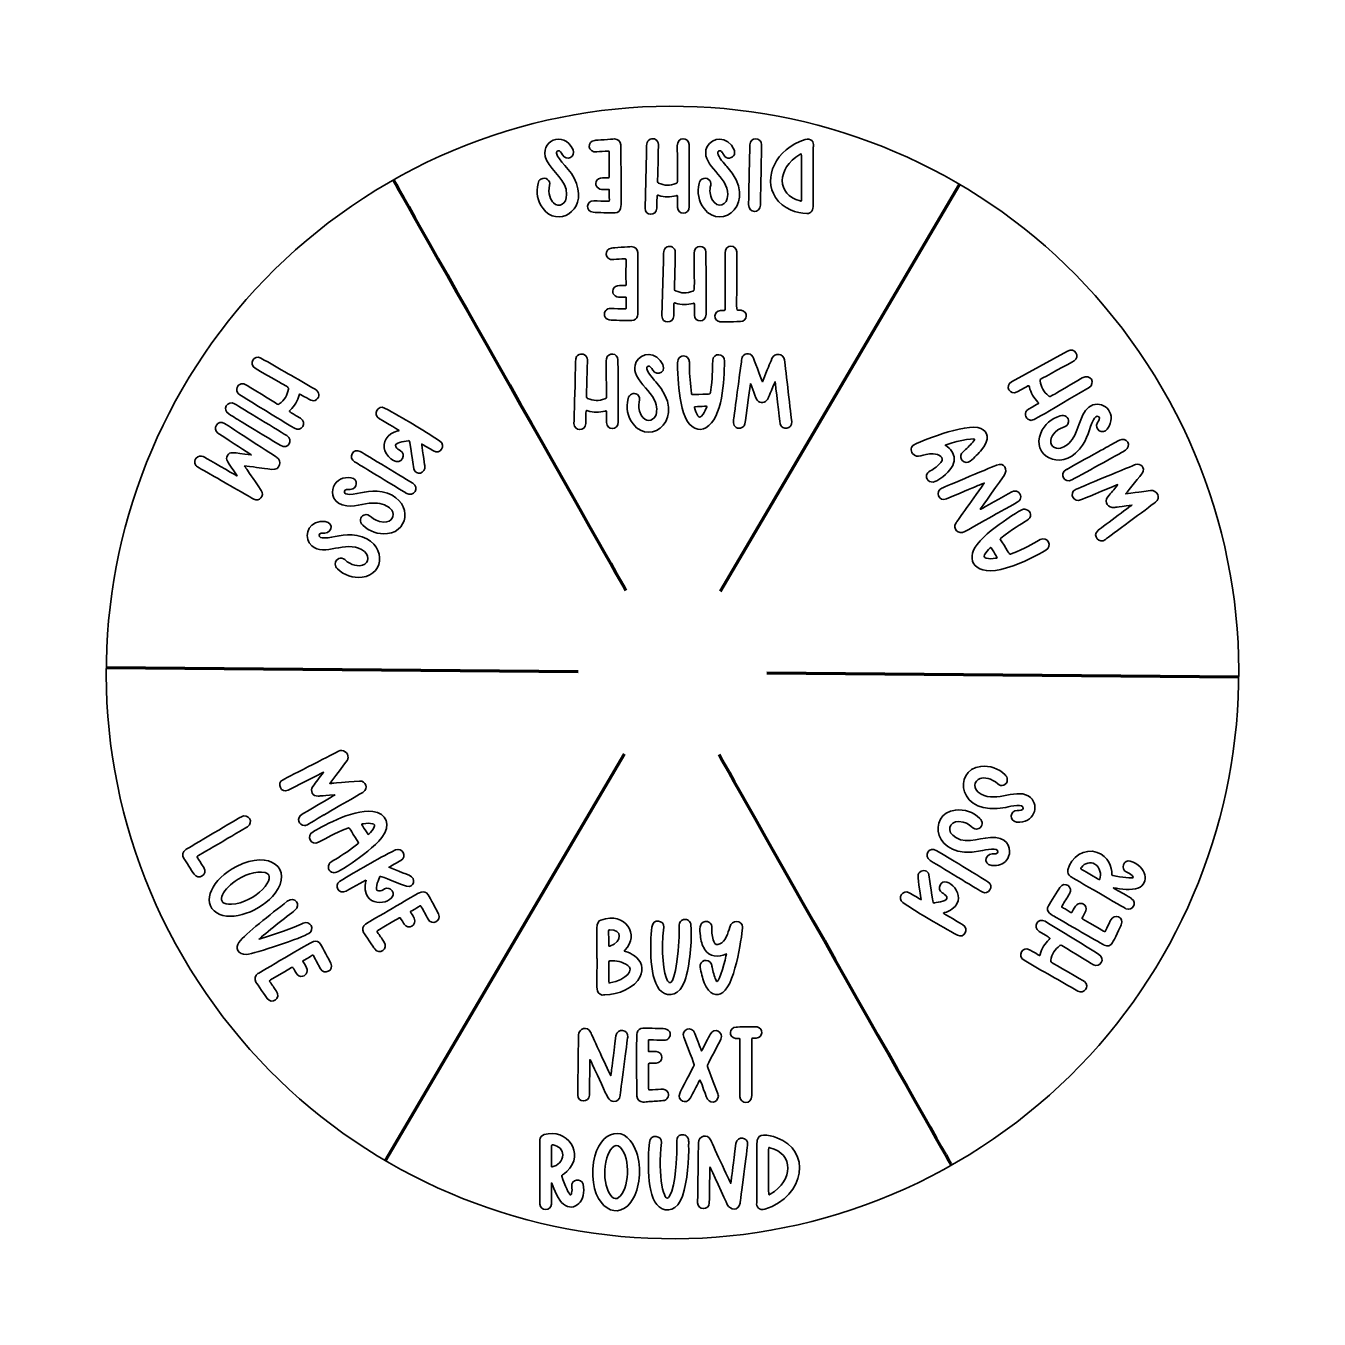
# Model space of a CAD drawing. Header units: inches. Extents: x -0.9 to 12.9, y -0.9 to 12.9.
import ezdxf

# ---------------------------------------------------------------- set-up
doc = ezdxf.new("R2010")
doc.units = ezdxf.units.IN
doc.header["$MEASUREMENT"] = 0
doc.layers.add('_U+0421_U+043B_U+043E_U+0439 1', color=7, linetype='Continuous')

msp = doc.modelspace()

# ---------------------------------------------------------------- linework, layer by layer
at = {"layer": '_U+0421_U+043B_U+043E_U+0439 1', "color": 7, "lineweight": 106, "true_color": 0xffffff}
for points in [[(6.507, 6.862), (9.042, 11.172)], [(5, 6.008), (0, 6.049)], [(12, 5.951), (7, 5.992)], [(2.958, 0.828), (5.493, 5.138)]]:
    msp.add_lwpolyline(points, dxfattribs=at)
at = {"layer": '_U+0421_U+043B_U+043E_U+0439 1', "color": 22, "lineweight": 35, "true_color": 0xe52421}
msp.add_open_spline([(9.011, 0.81), (6.144, -0.853), (2.473, 0.123), (0.81, 2.989), (-0.853, 5.856), (0.123, 9.527), (2.989, 11.19), (5.856, 12.853), (9.527, 11.877), (11.19, 9.011), (12.853, 6.144), (11.877, 2.473), (9.011, 0.81)], degree=3, knots=[0, 0, 0, 0, 1, 1, 1, 2, 2, 2, 3, 3, 3, 4, 4, 4, 4], dxfattribs=at)
at = {"layer": '_U+0421_U+043B_U+043E_U+0439 1', "color": 98, "lineweight": 35, "true_color": 0x010202}
for points, knots in [([(4.983, 11.182), (4.928, 11.338), (4.782, 11.424), (4.772, 11.504), (4.77, 11.517), (4.775, 11.523), (4.787, 11.528), (4.808, 11.535), (4.822, 11.507), (4.835, 11.485), (4.877, 11.415), (4.979, 11.467), (4.946, 11.54), (4.851, 11.752), (4.574, 11.633), (4.665, 11.431), (4.725, 11.299), (4.881, 11.22), (4.878, 11.066), (4.88, 10.958), (4.794, 10.926), (4.74, 10.976), (4.71, 11.002), (4.674, 11.075), (4.698, 11.164), (4.71, 11.211), (4.656, 11.26), (4.605, 11.228), (4.588, 11.218), (4.579, 11.202), (4.575, 11.183), (4.551, 11.086), (4.568, 10.996), (4.628, 10.916), (4.776, 10.716), (5.089, 10.88), (4.983, 11.182)], [0, 0, 0, 0, 1, 1, 1, 2, 2, 2, 3, 3, 3, 4, 4, 4, 5, 5, 5, 6, 6, 6, 7, 7, 7, 8, 8, 8, 9, 9, 9, 10, 10, 10, 11, 11, 11, 12, 12, 12, 12]), ([(5.315, 10.994), (5.265, 10.996), (5.215, 10.997), (5.166, 10.999), (5.083, 11.002), (5.073, 10.883), (5.16, 10.877), (5.202, 10.874), (5.345, 10.87), (5.389, 10.87), (5.463, 10.871), (5.455, 10.955), (5.455, 10.994), (5.456, 11.066), (5.453, 11.588), (5.453, 11.592), (5.452, 11.629), (5.422, 11.655), (5.384, 11.654), (5.361, 11.653), (5.19, 11.64), (5.176, 11.639), (5.094, 11.632), (5.096, 11.507), (5.199, 11.517), (5.237, 11.521), (5.275, 11.523), (5.314, 11.526), (5.342, 11.529), (5.322, 11.514), (5.33, 11.255), (5.33, 11.24), (5.324, 11.243), (5.283, 11.242), (5.252, 11.242), (5.22, 11.245), (5.199, 11.216), (5.171, 11.175), (5.197, 11.125), (5.248, 11.12), (5.327, 11.113), (5.332, 11.132), (5.33, 11.103), (5.329, 11.072), (5.33, 11.041), (5.331, 11.009), (5.331, 10.994), (5.331, 10.994), (5.315, 10.994)], [0, 0, 0, 0, 1, 1, 1, 2, 2, 2, 3, 3, 3, 4, 4, 4, 5, 5, 5, 6, 6, 6, 7, 7, 7, 8, 8, 8, 9, 9, 9, 10, 10, 10, 11, 11, 11, 12, 12, 12, 13, 13, 13, 14, 14, 14, 15, 15, 15, 16, 16, 16, 16]), ([(5.834, 10.92), (5.838, 11.073), (5.831, 11.062), (5.854, 11.055), (5.915, 11.037), (5.977, 11.036), (6.039, 11.053), (6.06, 11.059), (6.05, 11.063), (6.053, 10.929), (6.055, 10.847), (6.178, 10.843), (6.178, 10.937), (6.177, 11.17), (6.177, 11.379), (6.175, 11.594), (6.174, 11.674), (6.05, 11.687), (6.051, 11.58), (6.053, 11.165), (6.059, 11.191), (6.036, 11.182), (5.974, 11.157), (5.914, 11.159), (5.853, 11.186), (5.844, 11.19), (5.841, 11.194), (5.841, 11.204), (5.842, 11.218), (5.851, 11.574), (5.851, 11.597), (5.849, 11.642), (5.803, 11.67), (5.763, 11.651), (5.718, 11.629), (5.727, 11.589), (5.724, 11.505), (5.724, 11.505), (5.709, 10.922), (5.709, 10.922), (5.708, 10.836), (5.831, 10.832), (5.834, 10.92)], [0, 0, 0, 0, 1, 1, 1, 2, 2, 2, 3, 3, 3, 4, 4, 4, 5, 5, 5, 6, 6, 6, 7, 7, 7, 8, 8, 8, 9, 9, 9, 10, 10, 10, 11, 11, 11, 12, 12, 12, 13, 13, 13, 14, 14, 14, 14]), ([(6.576, 11.362), (6.55, 11.391), (6.485, 11.459), (6.479, 11.504), (6.477, 11.517), (6.482, 11.523), (6.494, 11.528), (6.505, 11.531), (6.512, 11.527), (6.519, 11.52), (6.529, 11.51), (6.535, 11.497), (6.543, 11.485), (6.556, 11.462), (6.582, 11.448), (6.605, 11.452), (6.648, 11.459), (6.691, 11.503), (6.624, 11.588), (6.529, 11.707), (6.377, 11.643), (6.355, 11.538), (6.32, 11.365), (6.589, 11.258), (6.585, 11.066), (6.588, 10.942), (6.472, 10.915), (6.422, 11.009), (6.396, 11.059), (6.39, 11.11), (6.405, 11.164), (6.417, 11.211), (6.363, 11.26), (6.312, 11.228), (6.295, 11.218), (6.286, 11.202), (6.282, 11.183), (6.258, 11.086), (6.276, 10.996), (6.335, 10.916), (6.517, 10.67), (6.924, 10.976), (6.576, 11.362)], [0, 0, 0, 0, 1, 1, 1, 2, 2, 2, 3, 3, 3, 4, 4, 4, 5, 5, 5, 6, 6, 6, 7, 7, 7, 8, 8, 8, 9, 9, 9, 10, 10, 10, 11, 11, 11, 12, 12, 12, 13, 13, 13, 14, 14, 14, 14]), ([(6.931, 10.951), (6.935, 11.115), (6.944, 11.584), (6.944, 11.593), (6.944, 11.674), (6.822, 11.679), (6.82, 11.592), (6.816, 11.423), (6.814, 11.382), (6.807, 10.961), (6.807, 10.961), (6.806, 10.961), (6.806, 10.961), (6.806, 10.859), (6.928, 10.867), (6.931, 10.951)], [0, 0, 0, 0, 1, 1, 1, 2, 2, 2, 3, 3, 3, 4, 4, 4, 5, 5, 5, 5]), ([(7.494, 11.581), (7.491, 11.568), (7.491, 11.599), (7.492, 10.955), (7.492, 10.904), (7.475, 10.864), (7.423, 10.864), (7.32, 10.864), (7.172, 10.912), (7.091, 11.035), (6.955, 11.243), (7.091, 11.545), (7.406, 11.649), (7.466, 11.668), (7.503, 11.621), (7.494, 11.581)], [0, 0, 0, 0, 1, 1, 1, 2, 2, 2, 3, 3, 3, 4, 4, 4, 5, 5, 5, 5]), ([(7.349, 11.489), (7.101, 11.341), (7.1, 11.063), (7.353, 10.998), (7.372, 10.993), (7.367, 10.968), (7.367, 11.247), (7.367, 11.533), (7.371, 11.502), (7.349, 11.489)], [0, 0, 0, 0, 1, 1, 1, 2, 2, 2, 3, 3, 3, 3]), ([(5.378, 10.376), (5.416, 10.38), (5.454, 10.382), (5.492, 10.385), (5.521, 10.388), (5.501, 10.373), (5.509, 10.114), (5.509, 10.099), (5.503, 10.102), (5.462, 10.102), (5.431, 10.101), (5.398, 10.104), (5.378, 10.075), (5.35, 10.034), (5.376, 9.984), (5.427, 9.979), (5.506, 9.973), (5.511, 9.991), (5.509, 9.962), (5.504, 9.852), (5.521, 9.853), (5.494, 9.854), (5.444, 9.855), (5.394, 9.856), (5.344, 9.858), (5.301, 9.86), (5.269, 9.821), (5.28, 9.781), (5.294, 9.729), (5.346, 9.735), (5.439, 9.732), (5.482, 9.731), (5.525, 9.729), (5.568, 9.729), (5.601, 9.729), (5.623, 9.749), (5.63, 9.781), (5.638, 9.815), (5.632, 10.437), (5.632, 10.451), (5.631, 10.488), (5.601, 10.514), (5.563, 10.513), (5.54, 10.513), (5.369, 10.499), (5.355, 10.498), (5.273, 10.492), (5.275, 10.366), (5.378, 10.376)], [0, 0, 0, 0, 1, 1, 1, 2, 2, 2, 3, 3, 3, 4, 4, 4, 5, 5, 5, 6, 6, 6, 7, 7, 7, 8, 8, 8, 9, 9, 9, 10, 10, 10, 11, 11, 11, 12, 12, 12, 13, 13, 13, 14, 14, 14, 15, 15, 15, 16, 16, 16, 16]), ([(6.032, 10.045), (6.023, 10.049), (6.02, 10.053), (6.02, 10.063), (6.02, 10.077), (6.03, 10.433), (6.03, 10.456), (6.028, 10.501), (5.982, 10.529), (5.942, 10.51), (5.897, 10.488), (5.906, 10.448), (5.903, 10.364), (5.903, 10.364), (5.888, 9.781), (5.888, 9.781), (5.886, 9.695), (6.01, 9.691), (6.013, 9.779), (6.017, 9.932), (6.01, 9.921), (6.033, 9.914), (6.094, 9.897), (6.156, 9.895), (6.218, 9.912), (6.239, 9.918), (6.229, 9.922), (6.232, 9.788), (6.234, 9.706), (6.357, 9.702), (6.356, 9.796), (6.356, 10.029), (6.356, 10.238), (6.354, 10.453), (6.353, 10.533), (6.229, 10.546), (6.229, 10.439), (6.231, 10.024), (6.238, 10.05), (6.215, 10.041), (6.153, 10.016), (6.093, 10.018), (6.032, 10.045)], [0, 0, 0, 0, 1, 1, 1, 2, 2, 2, 3, 3, 3, 4, 4, 4, 5, 5, 5, 6, 6, 6, 7, 7, 7, 8, 8, 8, 9, 9, 9, 10, 10, 10, 11, 11, 11, 12, 12, 12, 13, 13, 13, 14, 14, 14, 14]), ([(6.681, 10.155), (6.682, 10.155), (6.682, 10.155), (6.682, 10.155), (6.682, 10.436), (6.682, 10.425), (6.681, 10.457), (6.68, 10.534), (6.557, 10.545), (6.557, 10.445), (6.557, 10.439), (6.557, 9.857), (6.557, 9.85), (6.557, 9.834), (6.551, 9.838), (6.509, 9.835), (6.436, 9.831), (6.428, 9.733), (6.5, 9.717), (6.51, 9.715), (6.707, 9.718), (6.718, 9.719), (6.798, 9.72), (6.806, 9.828), (6.727, 9.839), (6.666, 9.847), (6.681, 9.774), (6.681, 10.155)], [0, 0, 0, 0, 1, 1, 1, 2, 2, 2, 3, 3, 3, 4, 4, 4, 5, 5, 5, 6, 6, 6, 7, 7, 7, 8, 8, 8, 9, 9, 9, 9]), ([(1.416, 8.942), (1.607, 8.823), (1.8, 8.705), (1.993, 8.588), (2.067, 8.543), (2.132, 8.648), (2.056, 8.695), (1.925, 8.776), (1.931, 8.764), (1.949, 8.781), (1.995, 8.825), (2.027, 8.878), (2.043, 8.94), (2.046, 8.953), (2.047, 8.953), (2.059, 8.947), (2.162, 8.887), (2.187, 8.863), (2.227, 8.893), (2.263, 8.919), (2.263, 8.973), (2.214, 9.001), (2.024, 9.111), (1.83, 9.223), (1.638, 9.332), (1.568, 9.372), (1.494, 9.271), (1.588, 9.217), (1.952, 9.008), (1.933, 9.028), (1.929, 9.003), (1.92, 8.937), (1.887, 8.885), (1.833, 8.847), (1.826, 8.841), (1.82, 8.84), (1.812, 8.845), (1.798, 8.854), (1.493, 9.042), (1.473, 9.053), (1.433, 9.074), (1.385, 9.048), (1.382, 9.004), (1.379, 8.977), (1.393, 8.957), (1.416, 8.942)], [0, 0, 0, 0, 1, 1, 1, 2, 2, 2, 3, 3, 3, 4, 4, 4, 5, 5, 5, 6, 6, 6, 7, 7, 7, 8, 8, 8, 9, 9, 9, 10, 10, 10, 11, 11, 11, 12, 12, 12, 13, 13, 13, 14, 14, 14, 15, 15, 15, 15]), ([(4.963, 8.884), (4.961, 8.802), (4.958, 8.721), (4.956, 8.64), (4.955, 8.554), (5.078, 8.551), (5.081, 8.639), (5.085, 8.792), (5.078, 8.78), (5.101, 8.773), (5.162, 8.756), (5.224, 8.754), (5.286, 8.771), (5.307, 8.777), (5.297, 8.781), (5.3, 8.648), (5.302, 8.566), (5.425, 8.561), (5.425, 8.655), (5.424, 8.888), (5.424, 9.097), (5.422, 9.312), (5.421, 9.386), (5.316, 9.401), (5.299, 9.323), (5.296, 9.309), (5.3, 8.938), (5.3, 8.924), (5.3, 8.91), (5.295, 8.905), (5.283, 8.9), (5.221, 8.875), (5.161, 8.878), (5.1, 8.904), (5.092, 8.908), (5.088, 8.912), (5.088, 8.922), (5.089, 8.936), (5.099, 9.277), (5.098, 9.315), (5.096, 9.36), (5.05, 9.388), (5.01, 9.369), (4.961, 9.346), (4.976, 9.34), (4.963, 8.884)], [0, 0, 0, 0, 1, 1, 1, 2, 2, 2, 3, 3, 3, 4, 4, 4, 5, 5, 5, 6, 6, 6, 7, 7, 7, 8, 8, 8, 9, 9, 9, 10, 10, 10, 11, 11, 11, 12, 12, 12, 13, 13, 13, 14, 14, 14, 15, 15, 15, 15]), ([(5.62, 9.149), (5.669, 9.041), (5.756, 8.995), (5.809, 8.885), (5.84, 8.821), (5.837, 8.755), (5.82, 8.718), (5.79, 8.657), (5.71, 8.651), (5.669, 8.727), (5.606, 8.845), (5.69, 8.904), (5.628, 8.945), (5.587, 8.973), (5.54, 8.948), (5.529, 8.902), (5.505, 8.805), (5.523, 8.714), (5.582, 8.634), (5.765, 8.387), (6.17, 8.696), (5.823, 9.08), (5.786, 9.122), (5.688, 9.228), (5.741, 9.246), (5.762, 9.253), (5.776, 9.225), (5.79, 9.203), (5.833, 9.13), (5.968, 9.184), (5.871, 9.306), (5.776, 9.426), (5.624, 9.361), (5.603, 9.256), (5.595, 9.218), (5.604, 9.183), (5.62, 9.149)], [0, 0, 0, 0, 1, 1, 1, 2, 2, 2, 3, 3, 3, 4, 4, 4, 5, 5, 5, 6, 6, 6, 7, 7, 7, 8, 8, 8, 9, 9, 9, 10, 10, 10, 11, 11, 11, 12, 12, 12, 12]), ([(6.133, 8.708), (6.086, 8.823), (6.069, 8.99), (6.06, 9.11), (6.046, 9.291), (6.052, 9.311), (6.071, 9.333), (6.105, 9.37), (6.16, 9.357), (6.175, 9.31), (6.181, 9.295), (6.179, 9.288), (6.179, 9.246), (6.181, 9.149), (6.19, 9.053), (6.202, 8.957), (6.204, 8.936), (6.201, 8.948), (6.383, 8.951), (6.394, 8.951), (6.399, 8.955), (6.401, 8.966), (6.428, 9.136), (6.421, 9.19), (6.426, 9.305), (6.429, 9.394), (6.554, 9.386), (6.552, 9.299), (6.546, 9.094), (6.533, 8.695), (6.355, 8.594), (6.284, 8.553), (6.185, 8.581), (6.133, 8.708)], [0, 0, 0, 0, 1, 1, 1, 2, 2, 2, 3, 3, 3, 4, 4, 4, 5, 5, 5, 6, 6, 6, 7, 7, 7, 8, 8, 8, 9, 9, 9, 10, 10, 10, 11, 11, 11, 11]), ([(6.727, 9.27), (6.639, 8.617), (6.645, 8.664), (6.646, 8.647), (6.647, 8.602), (6.693, 8.574), (6.735, 8.595), (6.777, 8.615), (6.763, 8.62), (6.825, 9.06), (6.842, 9.044), (6.876, 8.898), (6.91, 8.873), (6.949, 8.843), (7, 8.872), (7.014, 8.906), (7.02, 8.92), (7.02, 8.92), (7.087, 9.081), (7.092, 9.061), (7.134, 8.668), (7.141, 8.637), (7.159, 8.558), (7.272, 8.581), (7.263, 8.66), (7.255, 8.726), (7.2, 9.204), (7.187, 9.312), (7.178, 9.383), (7.083, 9.395), (7.054, 9.326), (7.026, 9.261), (7.014, 9.229), (6.953, 9.082), (6.933, 9.128), (6.865, 9.321), (6.85, 9.347), (6.836, 9.371), (6.81, 9.383), (6.786, 9.378), (6.734, 9.368), (6.735, 9.324), (6.727, 9.27)], [0, 0, 0, 0, 1, 1, 1, 2, 2, 2, 3, 3, 3, 4, 4, 4, 5, 5, 5, 6, 6, 6, 7, 7, 7, 8, 8, 8, 9, 9, 9, 10, 10, 10, 11, 11, 11, 12, 12, 12, 13, 13, 13, 14, 14, 14, 14]), ([(9.654, 8.974), (9.79, 9.048), (9.777, 9.049), (9.782, 9.025), (9.798, 8.963), (9.827, 8.909), (9.873, 8.864), (9.89, 8.849), (9.887, 8.86), (9.772, 8.789), (9.723, 8.759), (9.734, 8.693), (9.783, 8.676), (9.816, 8.665), (9.787, 8.648), (10.415, 9.021), (10.484, 9.062), (10.434, 9.176), (10.34, 9.121), (9.978, 8.909), (10.005, 8.916), (9.985, 8.932), (9.932, 8.973), (9.904, 9.026), (9.897, 9.092), (9.896, 9.102), (9.898, 9.107), (9.906, 9.112), (9.92, 9.119), (10.222, 9.282), (10.255, 9.303), (10.322, 9.345), (10.266, 9.45), (10.187, 9.407), (10.187, 9.407), (9.593, 9.082), (9.593, 9.082), (9.517, 9.04), (9.576, 8.931), (9.654, 8.974)], [0, 0, 0, 0, 1, 1, 1, 2, 2, 2, 3, 3, 3, 4, 4, 4, 5, 5, 5, 6, 6, 6, 7, 7, 7, 8, 8, 8, 9, 9, 9, 10, 10, 10, 11, 11, 11, 12, 12, 12, 13, 13, 13, 13]), ([(1.297, 8.74), (1.405, 8.673), (1.459, 8.639), (1.843, 8.408), (1.842, 8.408), (1.842, 8.408), (1.842, 8.408), (1.931, 8.356), (1.986, 8.466), (1.914, 8.51), (1.783, 8.591), (1.368, 8.842), (1.358, 8.848), (1.326, 8.866), (1.288, 8.854), (1.271, 8.825), (1.255, 8.796), (1.267, 8.759), (1.297, 8.74)], [0, 0, 0, 0, 1, 1, 1, 2, 2, 2, 3, 3, 3, 4, 4, 4, 5, 5, 5, 6, 6, 6, 6]), ([(3.535, 8.452), (3.348, 8.579), (3.146, 8.693), (2.948, 8.803), (2.884, 8.838), (2.815, 8.737), (2.894, 8.69), (2.897, 8.688), (3.1, 8.569), (3.102, 8.565), (3.098, 8.562), (3.094, 8.562), (3.09, 8.561), (2.974, 8.532), (2.918, 8.437), (2.953, 8.348), (2.986, 8.265), (3.1, 8.188), (3.14, 8.268), (3.155, 8.298), (3.146, 8.332), (3.117, 8.35), (3.099, 8.361), (3.079, 8.369), (3.067, 8.393), (3.045, 8.439), (3.156, 8.449), (3.197, 8.456), (3.219, 8.46), (3.211, 8.466), (3.244, 8.252), (3.248, 8.221), (3.252, 8.189), (3.259, 8.158), (3.277, 8.083), (3.388, 8.104), (3.375, 8.192), (3.374, 8.2), (3.34, 8.415), (3.342, 8.422), (3.356, 8.414), (3.438, 8.366), (3.468, 8.348), (3.536, 8.306), (3.602, 8.406), (3.535, 8.452)], [0, 0, 0, 0, 1, 1, 1, 2, 2, 2, 3, 3, 3, 4, 4, 4, 5, 5, 5, 6, 6, 6, 7, 7, 7, 8, 8, 8, 9, 9, 9, 10, 10, 10, 11, 11, 11, 12, 12, 12, 13, 13, 13, 14, 14, 14, 15, 15, 15, 15]), ([(6.308, 8.718), (6.332, 8.741), (6.345, 8.77), (6.357, 8.8), (6.367, 8.823), (6.368, 8.821), (6.338, 8.821), (6.309, 8.817), (6.274, 8.82), (6.24, 8.816), (6.235, 8.816), (6.23, 8.816), (6.232, 8.808), (6.241, 8.777), (6.25, 8.747), (6.27, 8.721), (6.282, 8.703), (6.293, 8.703), (6.308, 8.718)], [0, 0, 0, 0, 1, 1, 1, 2, 2, 2, 3, 3, 3, 4, 4, 4, 5, 5, 5, 6, 6, 6, 6]), ([(10.235, 8.469), (10.195, 8.41), (10.136, 8.379), (10.095, 8.375), (10.026, 8.37), (9.981, 8.436), (10.027, 8.51), (10.099, 8.624), (10.192, 8.582), (10.197, 8.656), (10.201, 8.706), (10.156, 8.734), (10.109, 8.72), (10.013, 8.691), (9.942, 8.63), (9.902, 8.538), (9.801, 8.308), (10.102, 8.121), (10.313, 8.366), (10.409, 8.477), (10.412, 8.591), (10.461, 8.677), (10.476, 8.702), (10.495, 8.73), (10.517, 8.711), (10.534, 8.696), (10.517, 8.67), (10.504, 8.648), (10.464, 8.576), (10.56, 8.514), (10.608, 8.58), (10.722, 8.737), (10.577, 8.877), (10.456, 8.836), (10.323, 8.791), (10.315, 8.585), (10.235, 8.469)], [0, 0, 0, 0, 1, 1, 1, 2, 2, 2, 3, 3, 3, 4, 4, 4, 5, 5, 5, 6, 6, 6, 7, 7, 7, 8, 8, 8, 9, 9, 9, 10, 10, 10, 11, 11, 11, 12, 12, 12, 12]), ([(1.143, 8.078), (1.15, 8.074), (1.556, 7.84), (1.562, 7.837), (1.62, 7.807), (1.682, 7.87), (1.642, 7.929), (1.446, 8.217), (1.489, 8.152), (1.465, 8.19), (1.626, 8.17), (1.62, 8.17), (1.755, 8.153), (1.847, 8.141), (1.859, 8.246), (1.808, 8.279), (1.794, 8.288), (1.31, 8.601), (1.254, 8.639), (1.185, 8.685), (1.114, 8.583), (1.183, 8.537), (1.354, 8.423), (1.479, 8.346), (1.535, 8.306), (1.336, 8.332), (1.31, 8.345), (1.284, 8.299), (1.258, 8.255), (1.281, 8.239), (1.386, 8.085), (1.385, 8.085), (1.385, 8.084), (1.384, 8.084), (1.324, 8.118), (1.093, 8.25), (1.039, 8.281), (1.035, 8.283), (1.031, 8.286), (1.027, 8.288), (1.001, 8.3), (0.971, 8.294), (0.952, 8.273), (0.935, 8.254), (0.932, 8.223), (0.945, 8.2), (0.959, 8.178), (0.966, 8.18), (1.143, 8.078)], [0, 0, 0, 0, 1, 1, 1, 2, 2, 2, 3, 3, 3, 4, 4, 4, 5, 5, 5, 6, 6, 6, 7, 7, 7, 8, 8, 8, 9, 9, 9, 10, 10, 10, 11, 11, 11, 12, 12, 12, 13, 13, 13, 14, 14, 14, 15, 15, 15, 16, 16, 16, 16]), ([(8.763, 8.317), (8.827, 8.314), (8.888, 8.278), (8.845, 8.227), (8.813, 8.189), (8.775, 8.159), (8.731, 8.137), (8.685, 8.115), (8.682, 8.066), (8.706, 8.04), (8.749, 7.991), (8.811, 8.034), (8.864, 8.074), (9.034, 8.204), (9.01, 8.335), (8.891, 8.409), (8.956, 8.438), (9.19, 8.491), (9.201, 8.472), (9.204, 8.467), (9.196, 8.461), (9.192, 8.456), (9.164, 8.416), (9.128, 8.383), (9.092, 8.35), (9.081, 8.341), (9.07, 8.333), (9.063, 8.321), (9.027, 8.264), (9.098, 8.195), (9.155, 8.241), (9.2, 8.278), (9.242, 8.318), (9.278, 8.363), (9.369, 8.474), (9.339, 8.555), (9.269, 8.585), (9.107, 8.655), (8.589, 8.431), (8.56, 8.414), (8.526, 8.394), (8.52, 8.351), (8.545, 8.321), (8.599, 8.256), (8.645, 8.322), (8.763, 8.317)], [0, 0, 0, 0, 1, 1, 1, 2, 2, 2, 3, 3, 3, 4, 4, 4, 5, 5, 5, 6, 6, 6, 7, 7, 7, 8, 8, 8, 9, 9, 9, 10, 10, 10, 11, 11, 11, 12, 12, 12, 13, 13, 13, 14, 14, 14, 15, 15, 15, 15]), ([(2.63, 8.234), (2.738, 8.168), (2.792, 8.133), (3.175, 7.903), (3.175, 7.903), (3.175, 7.902), (3.175, 7.902), (3.264, 7.85), (3.319, 7.96), (3.247, 8.005), (3.098, 8.096), (2.697, 8.339), (2.691, 8.342), (2.659, 8.36), (2.621, 8.349), (2.604, 8.319), (2.588, 8.29), (2.599, 8.253), (2.63, 8.234)], [0, 0, 0, 0, 1, 1, 1, 2, 2, 2, 3, 3, 3, 4, 4, 4, 5, 5, 5, 6, 6, 6, 6]), ([(10.178, 8.153), (10.178, 8.153), (10.178, 8.153), (10.178, 8.154), (10.089, 8.102), (10.156, 8), (10.231, 8.041), (10.383, 8.123), (10.792, 8.35), (10.801, 8.355), (10.832, 8.374), (10.841, 8.413), (10.824, 8.442), (10.806, 8.47), (10.768, 8.479), (10.737, 8.462), (10.624, 8.4), (10.58, 8.377), (10.178, 8.153)], [0, 0, 0, 0, 1, 1, 1, 2, 2, 2, 3, 3, 3, 4, 4, 4, 5, 5, 5, 6, 6, 6, 6]), ([(8.855, 7.954), (8.777, 7.921), (8.821, 7.805), (8.905, 7.84), (9.335, 8.021), (9.228, 7.977), (9.303, 8.007), (9.302, 8.004), (9.301, 8.003), (9.301, 8.002), (9.301, 8.002), (9.301, 8.002), (9.301, 8.002), (9.156, 7.798), (9.005, 7.586), (9.005, 7.586), (8.961, 7.524), (9.033, 7.457), (9.097, 7.493), (9.197, 7.548), (9.439, 7.685), (9.444, 7.688), (9.677, 7.817), (9.69, 7.814), (9.69, 7.863), (9.69, 7.91), (9.639, 7.938), (9.596, 7.915), (9.505, 7.865), (9.287, 7.742), (9.273, 7.734), (9.27, 7.732), (9.267, 7.728), (9.262, 7.73), (9.269, 7.742), (9.487, 8.049), (9.515, 8.089), (9.557, 8.147), (9.518, 8.232), (9.435, 8.198), (9.427, 8.195), (8.879, 7.965), (8.855, 7.954)], [0, 0, 0, 0, 1, 1, 1, 2, 2, 2, 3, 3, 3, 4, 4, 4, 5, 5, 5, 6, 6, 6, 7, 7, 7, 8, 8, 8, 9, 9, 9, 10, 10, 10, 11, 11, 11, 12, 12, 12, 13, 13, 13, 14, 14, 14, 14]), ([(11.065, 7.928), (10.997, 7.919), (10.972, 7.915), (10.801, 7.892), (10.832, 7.933), (10.966, 8.089), (10.981, 8.116), (11.011, 8.167), (10.962, 8.225), (10.905, 8.203), (10.888, 8.197), (10.287, 7.949), (10.266, 7.937), (10.205, 7.899), (10.243, 7.795), (10.334, 7.832), (10.334, 7.832), (10.607, 7.946), (10.717, 7.991), (10.716, 7.986), (10.714, 7.983), (10.712, 7.98), (10.68, 7.941), (10.648, 7.902), (10.615, 7.863), (10.563, 7.799), (10.625, 7.743), (10.678, 7.749), (10.691, 7.75), (10.689, 7.75), (10.868, 7.775), (10.86, 7.768), (10.523, 7.519), (10.506, 7.503), (10.446, 7.448), (10.523, 7.361), (10.587, 7.409), (10.642, 7.451), (11.033, 7.74), (11.12, 7.806), (11.177, 7.85), (11.14, 7.938), (11.065, 7.928)], [0, 0, 0, 0, 1, 1, 1, 2, 2, 2, 3, 3, 3, 4, 4, 4, 5, 5, 5, 6, 6, 6, 7, 7, 7, 8, 8, 8, 9, 9, 9, 10, 10, 10, 11, 11, 11, 12, 12, 12, 13, 13, 13, 14, 14, 14, 14]), ([(2.547, 7.765), (2.666, 7.753), (2.75, 7.805), (2.873, 7.795), (2.945, 7.789), (3.001, 7.753), (3.024, 7.72), (3.063, 7.663), (3.028, 7.59), (2.94, 7.594), (2.806, 7.6), (2.797, 7.702), (2.73, 7.669), (2.685, 7.648), (2.682, 7.595), (2.717, 7.561), (2.791, 7.492), (2.879, 7.461), (2.979, 7.472), (3.228, 7.498), (3.241, 7.853), (2.924, 7.914), (2.78, 7.941), (2.678, 7.888), (2.58, 7.888), (2.551, 7.888), (2.517, 7.892), (2.523, 7.92), (2.527, 7.942), (2.558, 7.94), (2.584, 7.94), (2.667, 7.94), (2.672, 8.055), (2.592, 8.064), (2.516, 8.072), (2.437, 8.046), (2.407, 7.969), (2.38, 7.9), (2.401, 7.781), (2.547, 7.765)], [0, 0, 0, 0, 1, 1, 1, 2, 2, 2, 3, 3, 3, 4, 4, 4, 5, 5, 5, 6, 6, 6, 7, 7, 7, 8, 8, 8, 9, 9, 9, 10, 10, 10, 11, 11, 11, 12, 12, 12, 13, 13, 13, 13]), ([(9.514, 7.348), (9.573, 7.255), (9.569, 7.249), (9.589, 7.257), (9.751, 7.319), (9.794, 7.353), (9.898, 7.408), (9.976, 7.449), (10.033, 7.337), (9.955, 7.295), (9.876, 7.252), (9.733, 7.164), (9.541, 7.108), (9.193, 7.005), (9.102, 7.196), (9.228, 7.358), (9.306, 7.457), (9.443, 7.557), (9.543, 7.625), (9.695, 7.729), (9.715, 7.734), (9.743, 7.729), (9.805, 7.716), (9.811, 7.641), (9.756, 7.61), (9.695, 7.576), (9.602, 7.516), (9.48, 7.425), (9.466, 7.414), (9.473, 7.414), (9.514, 7.348)], [0, 0, 0, 0, 1, 1, 1, 2, 2, 2, 3, 3, 3, 4, 4, 4, 5, 5, 5, 6, 6, 6, 7, 7, 7, 8, 8, 8, 9, 9, 9, 10, 10, 10, 10]), ([(2.177, 7.343), (2.31, 7.225), (2.538, 7.403), (2.704, 7.302), (2.8, 7.249), (2.786, 7.159), (2.715, 7.137), (2.677, 7.125), (2.595, 7.13), (2.528, 7.196), (2.493, 7.23), (2.424, 7.209), (2.426, 7.148), (2.427, 7.128), (2.436, 7.112), (2.45, 7.099), (2.523, 7.03), (2.611, 6.999), (2.711, 7.01), (2.96, 7.036), (2.973, 7.39), (2.656, 7.452), (2.512, 7.48), (2.411, 7.426), (2.312, 7.426), (2.283, 7.426), (2.25, 7.43), (2.255, 7.458), (2.259, 7.48), (2.291, 7.478), (2.316, 7.478), (2.402, 7.478), (2.423, 7.622), (2.267, 7.6), (2.115, 7.579), (2.095, 7.415), (2.177, 7.343)], [0, 0, 0, 0, 1, 1, 1, 2, 2, 2, 3, 3, 3, 4, 4, 4, 5, 5, 5, 6, 6, 6, 7, 7, 7, 8, 8, 8, 9, 9, 9, 10, 10, 10, 11, 11, 11, 12, 12, 12, 12]), ([(9.429, 7.238), (9.412, 7.261), (9.397, 7.292), (9.377, 7.32), (9.374, 7.324), (9.371, 7.328), (9.366, 7.322), (9.343, 7.299), (9.321, 7.276), (9.307, 7.246), (9.299, 7.226), (9.304, 7.217), (9.325, 7.211), (9.357, 7.202), (9.389, 7.206), (9.421, 7.21), (9.446, 7.214), (9.445, 7.211), (9.429, 7.238)], [0, 0, 0, 0, 1, 1, 1, 2, 2, 2, 3, 3, 3, 4, 4, 4, 5, 5, 5, 6, 6, 6, 6]), ([(2.42, 4.701), (2.42, 4.702), (2.42, 4.703), (2.419, 4.704), (2.258, 4.691), (2.261, 4.691), (2.244, 4.69), (2.187, 4.687), (2.155, 4.746), (2.188, 4.791), (2.223, 4.839), (2.258, 4.885), (2.302, 4.943), (2.233, 4.911), (2.125, 4.851), (1.927, 4.752), (1.853, 4.715), (1.799, 4.828), (1.873, 4.864), (1.942, 4.898), (2.447, 5.159), (2.461, 5.166), (2.508, 5.191), (2.567, 5.15), (2.562, 5.097), (2.56, 5.073), (2.562, 5.082), (2.368, 4.824), (2.412, 4.827), (2.329, 4.821), (2.683, 4.849), (2.754, 4.854), (2.777, 4.769), (2.723, 4.733), (2.717, 4.729), (2.312, 4.494), (2.305, 4.49), (2.128, 4.386), (2.127, 4.379), (2.101, 4.379), (2.042, 4.378), (2.006, 4.458), (2.077, 4.5), (2.08, 4.502), (2.417, 4.699), (2.42, 4.701)], [0, 0, 0, 0, 1, 1, 1, 2, 2, 2, 3, 3, 3, 4, 4, 4, 5, 5, 5, 6, 6, 6, 7, 7, 7, 8, 8, 8, 9, 9, 9, 10, 10, 10, 11, 11, 11, 12, 12, 12, 13, 13, 13, 14, 14, 14, 15, 15, 15, 15]), ([(9.794, 4.674), (9.663, 4.791), (9.435, 4.613), (9.271, 4.712), (9.176, 4.764), (9.191, 4.855), (9.262, 4.877), (9.3, 4.889), (9.381, 4.884), (9.447, 4.819), (9.481, 4.784), (9.55, 4.806), (9.548, 4.867), (9.548, 4.887), (9.538, 4.903), (9.525, 4.916), (9.452, 4.984), (9.366, 5.015), (9.266, 5.004), (8.961, 4.969), (9.026, 4.464), (9.532, 4.571), (9.586, 4.583), (9.727, 4.614), (9.716, 4.559), (9.712, 4.537), (9.681, 4.539), (9.655, 4.539), (9.573, 4.538), (9.567, 4.424), (9.647, 4.415), (9.833, 4.396), (9.892, 4.587), (9.794, 4.674)], [0, 0, 0, 0, 1, 1, 1, 2, 2, 2, 3, 3, 3, 4, 4, 4, 5, 5, 5, 6, 6, 6, 7, 7, 7, 8, 8, 8, 9, 9, 9, 10, 10, 10, 11, 11, 11, 11]), ([(2.403, 3.88), (2.353, 3.89), (2.337, 3.944), (2.37, 3.982), (2.382, 3.995), (2.391, 3.999), (2.424, 4.018), (2.508, 4.068), (2.588, 4.125), (2.666, 4.184), (2.674, 4.189), (2.676, 4.194), (2.67, 4.203), (2.577, 4.333), (2.586, 4.363), (2.558, 4.352), (2.396, 4.289), (2.353, 4.255), (2.249, 4.201), (2.17, 4.159), (2.114, 4.271), (2.191, 4.313), (2.255, 4.348), (2.594, 4.552), (2.824, 4.527), (2.97, 4.511), (3.022, 4.383), (2.919, 4.251), (2.841, 4.152), (2.704, 4.052), (2.604, 3.983), (2.454, 3.881), (2.432, 3.874), (2.403, 3.88)], [0, 0, 0, 0, 1, 1, 1, 2, 2, 2, 3, 3, 3, 4, 4, 4, 5, 5, 5, 6, 6, 6, 7, 7, 7, 8, 8, 8, 9, 9, 9, 10, 10, 10, 11, 11, 11, 11]), ([(9.425, 4.251), (9.281, 4.266), (9.135, 4.17), (9.004, 4.25), (8.894, 4.31), (8.929, 4.424), (9.036, 4.42), (9.17, 4.415), (9.177, 4.313), (9.245, 4.346), (9.289, 4.368), (9.292, 4.421), (9.257, 4.454), (9.185, 4.522), (9.098, 4.553), (8.999, 4.542), (8.693, 4.507), (8.758, 4.002), (9.264, 4.109), (9.317, 4.121), (9.459, 4.153), (9.448, 4.097), (9.444, 4.075), (9.413, 4.077), (9.387, 4.077), (9.302, 4.076), (9.281, 3.932), (9.435, 3.955), (9.494, 3.963), (9.54, 3.991), (9.562, 4.049), (9.59, 4.119), (9.568, 4.236), (9.425, 4.251)], [0, 0, 0, 0, 1, 1, 1, 2, 2, 2, 3, 3, 3, 4, 4, 4, 5, 5, 5, 6, 6, 6, 7, 7, 7, 8, 8, 8, 9, 9, 9, 10, 10, 10, 11, 11, 11, 11]), ([(0.971, 4.057), (0.975, 4.059), (1.491, 4.362), (1.496, 4.365), (1.565, 4.409), (1.51, 4.517), (1.425, 4.468), (1.411, 4.459), (0.87, 4.142), (0.841, 4.123), (0.808, 4.102), (0.801, 4.061), (0.823, 4.029), (0.848, 3.992), (0.9, 3.908), (0.93, 3.863), (0.975, 3.795), (1.078, 3.859), (1.034, 3.932), (0.963, 4.048), (0.952, 4.046), (0.971, 4.057)], [0, 0, 0, 0, 1, 1, 1, 2, 2, 2, 3, 3, 3, 4, 4, 4, 5, 5, 5, 6, 6, 6, 7, 7, 7, 7]), ([(2.717, 4.371), (2.735, 4.347), (2.75, 4.317), (2.77, 4.289), (2.773, 4.284), (2.776, 4.28), (2.781, 4.286), (2.804, 4.309), (2.826, 4.332), (2.839, 4.363), (2.848, 4.382), (2.843, 4.391), (2.822, 4.397), (2.79, 4.406), (2.758, 4.402), (2.726, 4.398), (2.701, 4.395), (2.702, 4.397), (2.717, 4.371)], [0, 0, 0, 0, 1, 1, 1, 2, 2, 2, 3, 3, 3, 4, 4, 4, 5, 5, 5, 6, 6, 6, 6]), ([(1.171, 3.452), (0.998, 3.562), (1.123, 3.816), (1.379, 3.945), (1.742, 4.128), (1.981, 3.914), (1.79, 3.663), (1.643, 3.47), (1.326, 3.353), (1.171, 3.452)], [0, 0, 0, 0, 1, 1, 1, 2, 2, 2, 3, 3, 3, 3]), ([(2.753, 3.801), (2.754, 3.796), (2.752, 3.792), (2.751, 3.788), (2.743, 3.759), (2.739, 3.729), (2.744, 3.698), (2.773, 3.471), (3.104, 3.573), (3.029, 3.685), (3.01, 3.714), (2.977, 3.722), (2.947, 3.706), (2.928, 3.696), (2.911, 3.683), (2.885, 3.685), (2.834, 3.689), (2.88, 3.789), (2.894, 3.829), (2.901, 3.849), (2.891, 3.846), (3.094, 3.767), (3.123, 3.756), (3.152, 3.743), (3.182, 3.734), (3.257, 3.711), (3.292, 3.819), (3.21, 3.851), (3.202, 3.854), (3, 3.932), (2.995, 3.937), (3.009, 3.945), (3.088, 3.99), (3.121, 4.009), (3.191, 4.047), (3.136, 4.154), (3.064, 4.119), (2.862, 4.021), (2.664, 3.903), (2.472, 3.786), (2.409, 3.748), (2.464, 3.639), (2.543, 3.684), (2.546, 3.685), (2.749, 3.801), (2.753, 3.801)], [0, 0, 0, 0, 1, 1, 1, 2, 2, 2, 3, 3, 3, 4, 4, 4, 5, 5, 5, 6, 6, 6, 7, 7, 7, 8, 8, 8, 9, 9, 9, 10, 10, 10, 11, 11, 11, 12, 12, 12, 13, 13, 13, 14, 14, 14, 15, 15, 15, 15]), ([(9.341, 3.783), (9.235, 3.848), (9.187, 3.879), (8.801, 4.111), (8.801, 4.111), (8.802, 4.111), (8.802, 4.111), (8.713, 4.162), (8.659, 4.053), (8.73, 4.009), (8.898, 3.905), (9.271, 3.68), (9.28, 3.675), (9.349, 3.635), (9.415, 3.737), (9.341, 3.783)], [0, 0, 0, 0, 1, 1, 1, 2, 2, 2, 3, 3, 3, 4, 4, 4, 5, 5, 5, 5]), ([(10.933, 3.715), (10.865, 3.688), (10.749, 3.706), (10.675, 3.719), (10.674, 3.718), (10.674, 3.717), (10.674, 3.716), (10.849, 3.615), (10.847, 3.616), (10.866, 3.603), (10.929, 3.561), (10.877, 3.465), (10.805, 3.497), (10.803, 3.498), (10.234, 3.827), (10.217, 3.839), (10.194, 3.854), (10.183, 3.879), (10.19, 3.907), (10.222, 4.045), (10.365, 4.143), (10.502, 4.093), (10.616, 4.052), (10.658, 3.94), (10.656, 3.859), (10.656, 3.852), (10.658, 3.848), (10.666, 3.847), (10.753, 3.829), (10.878, 3.815), (10.883, 3.829), (10.886, 3.837), (10.876, 3.843), (10.871, 3.849), (10.855, 3.865), (10.835, 3.875), (10.814, 3.884), (10.739, 3.915), (10.785, 4.022), (10.851, 4.001), (11.026, 3.945), (11.064, 3.767), (10.933, 3.715)], [0, 0, 0, 0, 1, 1, 1, 2, 2, 2, 3, 3, 3, 4, 4, 4, 5, 5, 5, 6, 6, 6, 7, 7, 7, 8, 8, 8, 9, 9, 9, 10, 10, 10, 11, 11, 11, 12, 12, 12, 13, 13, 13, 14, 14, 14, 14]), ([(10.476, 3.969), (10.43, 3.998), (10.367, 3.982), (10.333, 3.935), (10.32, 3.916), (10.313, 3.926), (10.424, 3.862), (10.424, 3.862), (10.424, 3.862), (10.424, 3.862), (10.522, 3.805), (10.525, 3.797), (10.529, 3.811), (10.545, 3.862), (10.533, 3.935), (10.476, 3.969)], [0, 0, 0, 0, 1, 1, 1, 2, 2, 2, 3, 3, 3, 4, 4, 4, 5, 5, 5, 5]), ([(1.682, 3.88), (1.586, 3.905), (1.45, 3.849), (1.364, 3.788), (1.224, 3.69), (1.145, 3.534), (1.326, 3.544), (1.578, 3.557), (1.834, 3.84), (1.682, 3.88)], [0, 0, 0, 0, 1, 1, 1, 2, 2, 2, 3, 3, 3, 3]), ([(9.076, 3.327), (9.073, 3.329), (8.873, 3.447), (8.871, 3.45), (8.875, 3.454), (8.879, 3.454), (8.883, 3.455), (8.913, 3.462), (8.94, 3.475), (8.965, 3.494), (9.147, 3.632), (8.895, 3.868), (8.835, 3.747), (8.82, 3.716), (8.829, 3.683), (8.857, 3.666), (8.875, 3.654), (8.895, 3.646), (8.906, 3.622), (8.928, 3.576), (8.817, 3.566), (8.777, 3.558), (8.755, 3.555), (8.763, 3.549), (8.732, 3.762), (8.727, 3.793), (8.724, 3.825), (8.717, 3.856), (8.707, 3.902), (8.656, 3.916), (8.622, 3.884), (8.589, 3.854), (8.599, 3.84), (8.632, 3.611), (8.633, 3.605), (8.635, 3.599), (8.633, 3.592), (8.619, 3.6), (8.539, 3.647), (8.509, 3.665), (8.442, 3.707), (8.376, 3.607), (8.442, 3.562), (8.626, 3.435), (8.826, 3.323), (9.022, 3.215), (9.086, 3.179), (9.154, 3.281), (9.076, 3.327)], [0, 0, 0, 0, 1, 1, 1, 2, 2, 2, 3, 3, 3, 4, 4, 4, 5, 5, 5, 6, 6, 6, 7, 7, 7, 8, 8, 8, 9, 9, 9, 10, 10, 10, 11, 11, 11, 12, 12, 12, 13, 13, 13, 14, 14, 14, 15, 15, 15, 16, 16, 16, 16]), ([(3.41, 3.645), (3.373, 3.709), (3.301, 3.658), (3.268, 3.639), (3.205, 3.603), (2.75, 3.336), (2.747, 3.334), (2.714, 3.314), (2.707, 3.275), (2.727, 3.243), (2.738, 3.224), (2.834, 3.084), (2.844, 3.07), (2.891, 3.002), (3, 3.068), (2.939, 3.152), (2.917, 3.183), (2.896, 3.215), (2.874, 3.246), (2.867, 3.256), (2.869, 3.261), (2.879, 3.267), (3.126, 3.41), (3.111, 3.41), (3.119, 3.394), (3.123, 3.388), (3.152, 3.34), (3.156, 3.334), (3.201, 3.268), (3.296, 3.323), (3.262, 3.396), (3.228, 3.467), (3.21, 3.462), (3.236, 3.476), (3.335, 3.527), (3.326, 3.541), (3.338, 3.518), (3.362, 3.474), (3.386, 3.43), (3.409, 3.386), (3.448, 3.313), (3.557, 3.365), (3.519, 3.443), (3.501, 3.482), (3.432, 3.607), (3.41, 3.645)], [0, 0, 0, 0, 1, 1, 1, 2, 2, 2, 3, 3, 3, 4, 4, 4, 5, 5, 5, 6, 6, 6, 7, 7, 7, 8, 8, 8, 9, 9, 9, 10, 10, 10, 11, 11, 11, 12, 12, 12, 13, 13, 13, 14, 14, 14, 15, 15, 15, 15]), ([(10.639, 3.367), (10.623, 3.332), (10.606, 3.298), (10.59, 3.264), (10.578, 3.238), (10.575, 3.263), (10.347, 3.386), (10.333, 3.393), (10.341, 3.399), (10.359, 3.432), (10.374, 3.46), (10.394, 3.486), (10.379, 3.518), (10.357, 3.563), (10.301, 3.566), (10.271, 3.524), (10.226, 3.459), (10.239, 3.445), (10.215, 3.461), (10.122, 3.521), (10.115, 3.506), (10.129, 3.529), (10.155, 3.571), (10.181, 3.614), (10.208, 3.656), (10.252, 3.725), (10.154, 3.794), (10.105, 3.722), (10.081, 3.687), (10.006, 3.565), (9.984, 3.527), (9.947, 3.463), (10.024, 3.428), (10.058, 3.408), (10.12, 3.371), (10.574, 3.111), (10.576, 3.11), (10.609, 3.092), (10.646, 3.105), (10.664, 3.138), (10.676, 3.158), (10.749, 3.312), (10.756, 3.326), (10.792, 3.401), (10.682, 3.462), (10.639, 3.367)], [0, 0, 0, 0, 1, 1, 1, 2, 2, 2, 3, 3, 3, 4, 4, 4, 5, 5, 5, 6, 6, 6, 7, 7, 7, 8, 8, 8, 9, 9, 9, 10, 10, 10, 11, 11, 11, 12, 12, 12, 13, 13, 13, 14, 14, 14, 15, 15, 15, 15]), ([(2.147, 3.235), (2.213, 3.278), (2.162, 3.376), (2.086, 3.342), (1.972, 3.29), (1.796, 3.232), (1.619, 3.173), (1.618, 3.173), (1.618, 3.174), (1.618, 3.175), (1.669, 3.224), (1.928, 3.425), (1.999, 3.48), (2.071, 3.535), (1.996, 3.636), (1.918, 3.576), (1.74, 3.436), (1.477, 3.236), (1.405, 3.139), (1.365, 3.084), (1.389, 3.008), (1.487, 3.013), (1.574, 3.017), (2.081, 3.192), (2.147, 3.235)], [0, 0, 0, 0, 1, 1, 1, 2, 2, 2, 3, 3, 3, 4, 4, 4, 5, 5, 5, 6, 6, 6, 7, 7, 7, 8, 8, 8, 8]), ([(5.2, 2.968), (5.199, 2.968), (5.199, 2.968), (5.199, 2.968), (5.199, 3.301), (5.184, 3.357), (5.242, 3.377), (5.506, 3.47), (5.653, 3.214), (5.498, 3.061), (5.486, 3.05), (5.486, 3.05), (5.502, 3.044), (5.535, 3.032), (5.567, 3.018), (5.597, 2.998), (5.676, 2.946), (5.694, 2.857), (5.659, 2.778), (5.606, 2.659), (5.419, 2.582), (5.284, 2.584), (5.274, 2.584), (5.265, 2.581), (5.255, 2.582), (5.222, 2.588), (5.2, 2.612), (5.2, 2.648), (5.199, 2.7), (5.2, 2.728), (5.2, 2.968)], [0, 0, 0, 0, 1, 1, 1, 2, 2, 2, 3, 3, 3, 4, 4, 4, 5, 5, 5, 6, 6, 6, 7, 7, 7, 8, 8, 8, 9, 9, 9, 10, 10, 10, 10]), ([(5.907, 3.302), (5.916, 3.373), (5.792, 3.4), (5.781, 3.3), (5.762, 3.131), (5.748, 2.724), (5.884, 2.619), (5.963, 2.557), (6.078, 2.575), (6.13, 2.731), (6.185, 2.899), (6.206, 3.153), (6.196, 3.32), (6.194, 3.363), (6.158, 3.391), (6.118, 3.381), (6.051, 3.366), (6.076, 3.299), (6.07, 3.199), (6.022, 2.334), (5.845, 2.785), (5.907, 3.302)], [0, 0, 0, 0, 1, 1, 1, 2, 2, 2, 3, 3, 3, 4, 4, 4, 5, 5, 5, 6, 6, 6, 7, 7, 7, 7]), ([(6.471, 2.724), (6.465, 2.724), (6.463, 2.733), (6.461, 2.739), (6.441, 2.783), (6.43, 2.83), (6.42, 2.877), (6.417, 2.891), (6.416, 2.904), (6.409, 2.916), (6.378, 2.976), (6.283, 2.95), (6.294, 2.877), (6.303, 2.821), (6.317, 2.765), (6.337, 2.712), (6.388, 2.58), (6.473, 2.564), (6.534, 2.609), (6.676, 2.714), (6.742, 3.269), (6.742, 3.301), (6.741, 3.376), (6.626, 3.385), (6.606, 3.301), (6.59, 3.238), (6.561, 3.151), (6.503, 3.124), (6.47, 3.108), (6.45, 3.116), (6.437, 3.149), (6.42, 3.195), (6.414, 3.243), (6.417, 3.292), (6.42, 3.341), (6.38, 3.368), (6.345, 3.362), (6.281, 3.349), (6.287, 3.274), (6.296, 3.209), (6.302, 3.16), (6.312, 3.111), (6.34, 3.068), (6.394, 2.985), (6.484, 2.974), (6.571, 3.02), (6.566, 2.97), (6.496, 2.723), (6.471, 2.724)], [0, 0, 0, 0, 1, 1, 1, 2, 2, 2, 3, 3, 3, 4, 4, 4, 5, 5, 5, 6, 6, 6, 7, 7, 7, 8, 8, 8, 9, 9, 9, 10, 10, 10, 11, 11, 11, 12, 12, 12, 13, 13, 13, 14, 14, 14, 15, 15, 15, 16, 16, 16, 16]), ([(10.519, 3.013), (10.33, 3.131), (10.139, 3.247), (9.948, 3.363), (9.875, 3.408), (9.81, 3.302), (9.885, 3.256), (10.015, 3.176), (10.009, 3.188), (9.991, 3.171), (9.945, 3.127), (9.913, 3.074), (9.897, 3.012), (9.891, 2.991), (9.9, 2.998), (9.783, 3.062), (9.711, 3.102), (9.646, 2.997), (9.727, 2.95), (9.917, 2.84), (10.106, 2.731), (10.296, 2.623), (10.361, 2.587), (10.427, 2.67), (10.367, 2.724), (10.357, 2.734), (10.034, 2.917), (10.022, 2.924), (10.01, 2.93), (10.008, 2.937), (10.01, 2.95), (10.019, 3.016), (10.052, 3.067), (10.105, 3.106), (10.113, 3.112), (10.118, 3.113), (10.126, 3.108), (10.141, 3.099), (10.428, 2.92), (10.462, 2.902), (10.531, 2.866), (10.594, 2.966), (10.519, 3.013)], [0, 0, 0, 0, 1, 1, 1, 2, 2, 2, 3, 3, 3, 4, 4, 4, 5, 5, 5, 6, 6, 6, 7, 7, 7, 8, 8, 8, 9, 9, 9, 10, 10, 10, 11, 11, 11, 12, 12, 12, 13, 13, 13, 14, 14, 14, 14]), ([(2.27, 3.12), (2.253, 3.148), (2.225, 3.157), (2.194, 3.148), (2.16, 3.137), (1.62, 2.818), (1.606, 2.809), (1.574, 2.789), (1.567, 2.751), (1.586, 2.718), (1.598, 2.699), (1.694, 2.559), (1.704, 2.545), (1.751, 2.478), (1.86, 2.543), (1.799, 2.628), (1.777, 2.658), (1.756, 2.691), (1.734, 2.722), (1.717, 2.745), (1.74, 2.735), (1.963, 2.873), (1.977, 2.882), (1.978, 2.871), (1.997, 2.839), (2.013, 2.813), (2.027, 2.783), (2.062, 2.78), (2.112, 2.777), (2.143, 2.825), (2.122, 2.871), (2.088, 2.943), (2.069, 2.938), (2.096, 2.951), (2.195, 3.002), (2.185, 3.016), (2.198, 2.993), (2.222, 2.949), (2.246, 2.905), (2.269, 2.861), (2.307, 2.788), (2.417, 2.841), (2.379, 2.918), (2.36, 2.957), (2.292, 3.083), (2.27, 3.12)], [0, 0, 0, 0, 1, 1, 1, 2, 2, 2, 3, 3, 3, 4, 4, 4, 5, 5, 5, 6, 6, 6, 7, 7, 7, 8, 8, 8, 9, 9, 9, 10, 10, 10, 11, 11, 11, 12, 12, 12, 13, 13, 13, 14, 14, 14, 15, 15, 15, 15]), ([(5.324, 3.185), (5.325, 3.1), (5.32, 3.094), (5.335, 3.1), (5.475, 3.152), (5.465, 3.279), (5.337, 3.273), (5.318, 3.272), (5.323, 3.265), (5.324, 3.185)], [0, 0, 0, 0, 1, 1, 1, 2, 2, 2, 3, 3, 3, 3]), ([(5.337, 2.944), (5.32, 2.942), (5.324, 2.944), (5.324, 2.827), (5.324, 2.827), (5.325, 2.827), (5.325, 2.827), (5.325, 2.711), (5.32, 2.707), (5.337, 2.711), (5.521, 2.744), (5.595, 2.855), (5.526, 2.896), (5.468, 2.932), (5.406, 2.95), (5.337, 2.944)], [0, 0, 0, 0, 1, 1, 1, 2, 2, 2, 3, 3, 3, 4, 4, 4, 5, 5, 5, 5]), ([(5.379, 1.454), (5.412, 1.451), (5.439, 1.477), (5.445, 1.518), (5.446, 1.526), (5.522, 2.113), (5.525, 2.136), (5.535, 2.219), (5.413, 2.238), (5.401, 2.149), (5.34, 1.678), (5.358, 1.81), (5.346, 1.726), (5.343, 1.729), (5.342, 1.73), (5.342, 1.731), (5.342, 1.731), (5.342, 1.731), (5.342, 1.731), (5.251, 1.927), (5.131, 2.19), (5.131, 2.19), (5.1, 2.257), (5.006, 2.23), (5.004, 2.157), (5.004, 2.139), (4.995, 1.526), (4.995, 1.521), (4.994, 1.443), (5.116, 1.435), (5.119, 1.521), (5.122, 1.63), (5.124, 1.868), (5.124, 1.887), (5.124, 1.891), (5.122, 1.895), (5.127, 1.898), (5.134, 1.886), (5.117, 1.922), (5.247, 1.64), (5.314, 1.495), (5.319, 1.461), (5.379, 1.454)], [0, 0, 0, 0, 1, 1, 1, 2, 2, 2, 3, 3, 3, 4, 4, 4, 5, 5, 5, 6, 6, 6, 7, 7, 7, 8, 8, 8, 9, 9, 9, 10, 10, 10, 11, 11, 11, 12, 12, 12, 13, 13, 13, 14, 14, 14, 14]), ([(5.899, 1.463), (5.942, 1.466), (5.968, 1.509), (5.953, 1.547), (5.941, 1.575), (5.912, 1.589), (5.876, 1.585), (5.838, 1.581), (5.799, 1.579), (5.761, 1.576), (5.749, 1.575), (5.746, 1.579), (5.746, 1.59), (5.746, 1.869), (5.739, 1.859), (5.757, 1.859), (5.764, 1.859), (5.82, 1.86), (5.827, 1.86), (5.907, 1.867), (5.907, 1.975), (5.826, 1.982), (5.748, 1.989), (5.743, 1.97), (5.744, 1.999), (5.75, 2.109), (5.733, 2.108), (5.76, 2.107), (5.809, 2.106), (5.859, 2.105), (5.909, 2.103), (5.952, 2.101), (5.985, 2.14), (5.974, 2.18), (5.959, 2.232), (5.907, 2.226), (5.815, 2.229), (5.772, 2.23), (5.729, 2.232), (5.686, 2.232), (5.653, 2.232), (5.631, 2.212), (5.624, 2.18), (5.616, 2.146), (5.621, 1.524), (5.622, 1.51), (5.623, 1.473), (5.652, 1.447), (5.69, 1.448), (5.71, 1.448), (5.73, 1.45), (5.749, 1.452), (5.799, 1.456), (5.849, 1.459), (5.899, 1.463)], [0, 0, 0, 0, 1, 1, 1, 2, 2, 2, 3, 3, 3, 4, 4, 4, 5, 5, 5, 6, 6, 6, 7, 7, 7, 8, 8, 8, 9, 9, 9, 10, 10, 10, 11, 11, 11, 12, 12, 12, 13, 13, 13, 14, 14, 14, 15, 15, 15, 16, 16, 16, 17, 17, 17, 18, 18, 18, 18]), ([(6.291, 1.682), (6.356, 1.535), (6.359, 1.437), (6.432, 1.448), (6.459, 1.452), (6.48, 1.472), (6.485, 1.499), (6.488, 1.515), (6.483, 1.53), (6.477, 1.545), (6.362, 1.848), (6.364, 1.829), (6.374, 1.847), (6.389, 1.876), (6.499, 2.087), (6.513, 2.116), (6.546, 2.186), (6.443, 2.249), (6.398, 2.163), (6.382, 2.133), (6.338, 2.048), (6.308, 1.99), (6.296, 2.022), (6.289, 2.04), (6.238, 2.173), (6.203, 2.266), (6.089, 2.217), (6.12, 2.134), (6.236, 1.828), (6.234, 1.846), (6.227, 1.833), (6.22, 1.819), (6.087, 1.565), (6.076, 1.54), (6.043, 1.466), (6.149, 1.412), (6.189, 1.491), (6.221, 1.551), (6.252, 1.611), (6.283, 1.671), (6.285, 1.675), (6.286, 1.68), (6.291, 1.682)], [0, 0, 0, 0, 1, 1, 1, 2, 2, 2, 3, 3, 3, 4, 4, 4, 5, 5, 5, 6, 6, 6, 7, 7, 7, 8, 8, 8, 9, 9, 9, 10, 10, 10, 11, 11, 11, 12, 12, 12, 13, 13, 13, 14, 14, 14, 14]), ([(6.896, 2.244), (6.886, 2.247), (6.689, 2.243), (6.678, 2.243), (6.598, 2.241), (6.59, 2.133), (6.669, 2.122), (6.709, 2.117), (6.715, 2.131), (6.715, 2.105), (6.715, 2.006), (6.715, 1.906), (6.715, 1.806), (6.715, 1.806), (6.715, 1.806), (6.715, 1.806), (6.715, 1.529), (6.714, 1.538), (6.715, 1.504), (6.716, 1.427), (6.84, 1.416), (6.84, 1.516), (6.84, 1.523), (6.84, 2.104), (6.839, 2.111), (6.839, 2.127), (6.845, 2.123), (6.887, 2.126), (6.96, 2.13), (6.968, 2.229), (6.896, 2.244)], [0, 0, 0, 0, 1, 1, 1, 2, 2, 2, 3, 3, 3, 4, 4, 4, 5, 5, 5, 6, 6, 6, 7, 7, 7, 8, 8, 8, 9, 9, 9, 10, 10, 10, 10]), ([(5.606, 0.95), (5.677, 0.78), (5.658, 0.566), (5.587, 0.432), (5.44, 0.155), (5.131, 0.322), (5.156, 0.738), (5.179, 1.136), (5.484, 1.24), (5.606, 0.95)], [0, 0, 0, 0, 1, 1, 1, 2, 2, 2, 3, 3, 3, 3]), ([(5.053, 0.578), (5.092, 0.399), (4.957, 0.277), (4.846, 0.364), (4.789, 0.41), (4.746, 0.519), (4.72, 0.589), (4.719, 0.589), (4.718, 0.589), (4.717, 0.589), (4.717, 0.385), (4.718, 0.389), (4.716, 0.366), (4.711, 0.29), (4.602, 0.287), (4.593, 0.365), (4.593, 0.368), (4.593, 1.025), (4.594, 1.046), (4.596, 1.073), (4.612, 1.095), (4.639, 1.103), (4.881, 1.176), (5.08, 0.904), (4.881, 0.711), (4.84, 0.672), (4.82, 0.678), (4.826, 0.661), (4.857, 0.569), (4.906, 0.462), (4.92, 0.464), (4.929, 0.466), (4.929, 0.477), (4.931, 0.485), (4.936, 0.507), (4.936, 0.529), (4.933, 0.552), (4.922, 0.632), (5.038, 0.646), (5.053, 0.578)], [0, 0, 0, 0, 1, 1, 1, 2, 2, 2, 3, 3, 3, 4, 4, 4, 5, 5, 5, 6, 6, 6, 7, 7, 7, 8, 8, 8, 9, 9, 9, 10, 10, 10, 11, 11, 11, 12, 12, 12, 13, 13, 13, 13]), ([(6.171, 1.038), (6.169, 1.081), (6.133, 1.109), (6.093, 1.1), (6.026, 1.084), (6.051, 1.017), (6.045, 0.917), (6.045, 0.903), (6.038, 0.57), (5.968, 0.45), (5.909, 0.346), (5.841, 0.676), (5.882, 1.02), (5.891, 1.091), (5.767, 1.119), (5.756, 1.018), (5.739, 0.864), (5.721, 0.444), (5.859, 0.337), (5.938, 0.276), (6.053, 0.293), (6.105, 0.45), (6.159, 0.613), (6.176, 0.836), (6.171, 0.999), (6.172, 1.008), (6.172, 1.023), (6.171, 1.038)], [0, 0, 0, 0, 1, 1, 1, 2, 2, 2, 3, 3, 3, 4, 4, 4, 5, 5, 5, 6, 6, 6, 7, 7, 7, 8, 8, 8, 9, 9, 9, 9]), ([(6.672, 1.008), (6.611, 0.539), (6.629, 0.671), (6.617, 0.586), (6.611, 0.592), (6.406, 1.041), (6.402, 1.049), (6.371, 1.116), (6.277, 1.089), (6.275, 1.017), (6.275, 1.016), (6.266, 0.38), (6.266, 0.38), (6.265, 0.302), (6.388, 0.294), (6.39, 0.381), (6.393, 0.486), (6.395, 0.732), (6.395, 0.746), (6.395, 0.75), (6.394, 0.754), (6.398, 0.758), (6.405, 0.747), (6.561, 0.406), (6.581, 0.363), (6.611, 0.299), (6.704, 0.289), (6.716, 0.378), (6.716, 0.38), (6.794, 0.981), (6.796, 0.995), (6.806, 1.078), (6.684, 1.098), (6.672, 1.008)], [0, 0, 0, 0, 1, 1, 1, 2, 2, 2, 3, 3, 3, 4, 4, 4, 5, 5, 5, 6, 6, 6, 7, 7, 7, 8, 8, 8, 9, 9, 9, 10, 10, 10, 11, 11, 11, 11]), ([(6.98, 0.312), (6.92, 0.293), (6.883, 0.34), (6.892, 0.38), (6.899, 0.409), (6.888, 0.998), (6.898, 1.044), (6.905, 1.077), (6.928, 1.097), (6.963, 1.097), (7.012, 1.097), (7.059, 1.087), (7.105, 1.07), (7.473, 0.94), (7.413, 0.454), (6.98, 0.312)], [0, 0, 0, 0, 1, 1, 1, 2, 2, 2, 3, 3, 3, 4, 4, 4, 5, 5, 5, 5]), ([(4.837, 0.887), (4.838, 0.941), (4.794, 0.987), (4.735, 0.993), (4.713, 0.995), (4.718, 1.007), (4.718, 0.878), (4.718, 0.878), (4.718, 0.878), (4.718, 0.878), (4.718, 0.762), (4.713, 0.758), (4.726, 0.761), (4.779, 0.774), (4.836, 0.82), (4.837, 0.887)], [0, 0, 0, 0, 1, 1, 1, 2, 2, 2, 3, 3, 3, 4, 4, 4, 5, 5, 5, 5]), ([(5.448, 0.966), (5.386, 1.028), (5.329, 0.936), (5.304, 0.855), (5.235, 0.627), (5.34, 0.369), (5.429, 0.435), (5.541, 0.518), (5.56, 0.852), (5.448, 0.966)], [0, 0, 0, 0, 1, 1, 1, 2, 2, 2, 3, 3, 3, 3]), ([(7.033, 0.963), (7.013, 0.969), (7.019, 0.993), (7.019, 0.715), (7.019, 0.428), (7.015, 0.459), (7.036, 0.472), (7.285, 0.62), (7.286, 0.898), (7.033, 0.963)], [0, 0, 0, 0, 1, 1, 1, 2, 2, 2, 3, 3, 3, 3])]:
    msp.add_open_spline(points, degree=3, knots=knots, dxfattribs=at)
at = {"layer": '_U+0421_U+043B_U+043E_U+0439 1', "color": 7, "lineweight": 106, "true_color": 0xffffff}
for points in [[(5.507, 6.87), (5.507, 6.87), (3.043, 11.22), (3.042, 11.22)], [(8.958, 0.78), (8.957, 0.78), (6.493, 5.13), (6.493, 5.13)]]:
    msp.add_open_spline(points, degree=3, dxfattribs=at)

doc.saveas('drawing.dxf')
